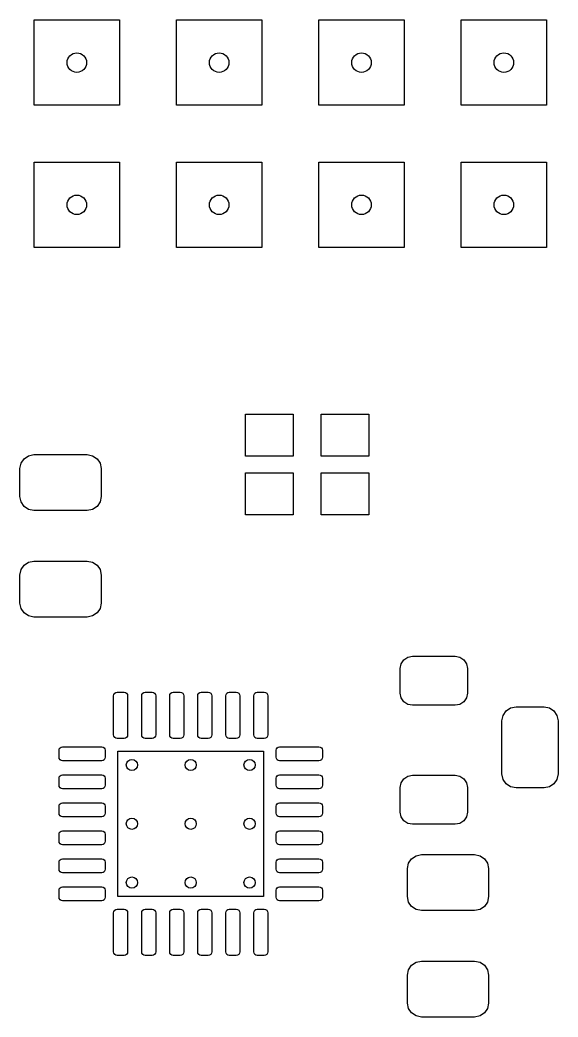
# Model space of a CAD drawing. Header units: inches. Extents: x -2.14 to 1.75, y 0.51 to 2.77.
# Drawn here: x -1.081 to -0.703, y 2.065 to 2.766 of the extents above; entities that cross this region are included whole.
import ezdxf

# ---------------------------------------------------------------- set-up
doc = ezdxf.new("R2010")
doc.units = ezdxf.units.IN
doc.header["$MEASUREMENT"] = 0
doc.layers.add('BLACK', color=250, linetype='CONTINUOUS')

msp = doc.modelspace()

# ---------------------------------------------------------------- linework, layer by layer
at = {"layer": 'BLACK', "linetype": 'CONTINUOUS'}
for p, q in [((-1.07079, 2.70642), (-1.07079, 2.76642)), ((-1.07079, 2.76642), (-1.01079, 2.76642)), ((-1.01079, 2.76642), (-1.01079, 2.70642)), ((-0.97079, 2.70642), (-0.97079, 2.76642)), ((-0.97079, 2.76642), (-0.91079, 2.76642)), ((-0.91079, 2.76642), (-0.91079, 2.70642)), ((-0.87079, 2.70642), (-0.87079, 2.76642)), ((-0.87079, 2.76642), (-0.81079, 2.76642)), ((-0.81079, 2.76642), (-0.81079, 2.70642)), ((-0.77079, 2.70642), (-0.77079, 2.76642)), ((-0.77079, 2.76642), (-0.71079, 2.76642)), ((-0.71079, 2.76642), (-0.71079, 2.70642)), ((-1.01079, 2.70642), (-1.07079, 2.70642)), ((-0.91079, 2.70642), (-0.97079, 2.70642)), ((-0.81079, 2.70642), (-0.87079, 2.70642)), ((-0.71079, 2.70642), (-0.77079, 2.70642)), ((-1.07079, 2.60642), (-1.07079, 2.66642)), ((-1.07079, 2.66642), (-1.01079, 2.66642)), ((-1.01079, 2.66642), (-1.01079, 2.60642)), ((-0.97079, 2.60642), (-0.97079, 2.66642)), ((-0.97079, 2.66642), (-0.91079, 2.66642)), ((-0.91079, 2.66642), (-0.91079, 2.60642)), ((-0.87079, 2.60642), (-0.87079, 2.66642)), ((-0.87079, 2.66642), (-0.81079, 2.66642)), ((-0.81079, 2.66642), (-0.81079, 2.60642)), ((-0.77079, 2.60642), (-0.77079, 2.66642)), ((-0.77079, 2.66642), (-0.71079, 2.66642)), ((-0.71079, 2.66642), (-0.71079, 2.60642)), ((-1.01079, 2.60642), (-1.07079, 2.60642)), ((-0.91079, 2.60642), (-0.97079, 2.60642)), ((-0.81079, 2.60642), (-0.87079, 2.60642)), ((-0.71079, 2.60642), (-0.77079, 2.60642)), ((-0.92228, 2.45984), (-0.92228, 2.48937)), ((-0.92228, 2.48937), (-0.88882, 2.48937)), ((-0.88882, 2.48937), (-0.88882, 2.45984)), ((-0.86913, 2.45984), (-0.86913, 2.48937)), ((-0.86913, 2.48937), (-0.83567, 2.48937)), ((-0.83567, 2.48937), (-0.83567, 2.45984)), ((-1.07467, 2.46008), (-1.07091, 2.46083)), ((-1.07091, 2.46083), (-1.0335, 2.46083)), ((-1.0335, 2.46083), (-1.02974, 2.46008)), ((-1.08075, 2.45098), (-1.08, 2.45475)), ((-1.08, 2.45475), (-1.07787, 2.45794)), ((-1.07787, 2.45794), (-1.07467, 2.46008)), ((-1.02974, 2.46008), (-1.02654, 2.45794)), ((-1.02654, 2.45794), (-1.02441, 2.45475)), ((-1.02441, 2.45475), (-1.02366, 2.45098)), ((-0.88882, 2.45984), (-0.92228, 2.45984)), ((-0.83567, 2.45984), (-0.86913, 2.45984)), ((-1.08075, 2.4313), (-1.08075, 2.45098)), ((-1.02366, 2.45098), (-1.02366, 2.4313)), ((-0.92228, 2.4185), (-0.92228, 2.44803)), ((-0.92228, 2.44803), (-0.88882, 2.44803)), ((-0.88882, 2.44803), (-0.88882, 2.4185)), ((-0.86913, 2.4185), (-0.86913, 2.44803)), ((-0.86913, 2.44803), (-0.83567, 2.44803)), ((-0.83567, 2.44803), (-0.83567, 2.4185)), ((-1.08, 2.42753), (-1.08075, 2.4313)), ((-1.07787, 2.42434), (-1.08, 2.42753)), ((-1.02441, 2.42753), (-1.02654, 2.42434)), ((-1.02366, 2.4313), (-1.02441, 2.42753)), ((-1.07467, 2.42221), (-1.07787, 2.42434)), ((-1.07091, 2.42146), (-1.07467, 2.42221)), ((-1.0335, 2.42146), (-1.07091, 2.42146)), ((-1.02974, 2.42221), (-1.0335, 2.42146)), ((-1.02654, 2.42434), (-1.02974, 2.42221)), ((-0.88882, 2.4185), (-0.92228, 2.4185)), ((-0.83567, 2.4185), (-0.86913, 2.4185)), ((-1.07787, 2.38314), (-1.07467, 2.38527)), ((-1.07467, 2.38527), (-1.07091, 2.38602)), ((-1.07091, 2.38602), (-1.0335, 2.38602)), ((-1.0335, 2.38602), (-1.02974, 2.38527)), ((-1.02974, 2.38527), (-1.02654, 2.38314)), ((-1.08075, 2.37618), (-1.08, 2.37995)), ((-1.08, 2.37995), (-1.07787, 2.38314)), ((-1.02654, 2.38314), (-1.02441, 2.37995)), ((-1.02441, 2.37995), (-1.02366, 2.37618)), ((-1.08075, 2.3565), (-1.08075, 2.37618)), ((-1.02366, 2.37618), (-1.02366, 2.3565)), ((-1.08, 2.35273), (-1.08075, 2.3565)), ((-1.02366, 2.3565), (-1.02441, 2.35273)), ((-1.07787, 2.34954), (-1.08, 2.35273)), ((-1.07467, 2.3474), (-1.07787, 2.34954)), ((-1.02654, 2.34954), (-1.02974, 2.3474)), ((-1.02441, 2.35273), (-1.02654, 2.34954)), ((-1.07091, 2.34665), (-1.07467, 2.3474)), ((-1.0335, 2.34665), (-1.07091, 2.34665)), ((-1.02974, 2.3474), (-1.0335, 2.34665)), ((-0.81362, 2.31044), (-0.81297, 2.31374)), ((-0.81297, 2.31374), (-0.8111, 2.31653)), ((-0.8111, 2.31653), (-0.80831, 2.3184)), ((-0.80831, 2.3184), (-0.80501, 2.31906)), ((-0.80501, 2.31906), (-0.77499, 2.31906)), ((-0.77499, 2.31906), (-0.77169, 2.3184)), ((-0.77169, 2.3184), (-0.7689, 2.31653)), ((-0.7689, 2.31653), (-0.76703, 2.31374)), ((-0.76703, 2.31374), (-0.76638, 2.31044)), ((-0.81362, 2.29322), (-0.81362, 2.31044)), ((-0.76638, 2.31044), (-0.76638, 2.29322)), ((-1.01473, 2.29228), (-1.0142, 2.29308)), ((-1.0142, 2.29308), (-1.0134, 2.29361)), ((-1.0134, 2.29361), (-1.01246, 2.2938)), ((-1.01246, 2.2938), (-1.00754, 2.2938)), ((-1.00754, 2.2938), (-1.0066, 2.29361)), ((-1.0066, 2.29361), (-1.0058, 2.29308)), ((-1.0058, 2.29308), (-1.00527, 2.29228)), ((-0.99505, 2.29228), (-0.99452, 2.29308)), ((-0.99452, 2.29308), (-0.99372, 2.29361)), ((-0.99372, 2.29361), (-0.99278, 2.2938)), ((-0.99278, 2.2938), (-0.98785, 2.2938)), ((-0.98785, 2.2938), (-0.98691, 2.29361)), ((-0.98691, 2.29361), (-0.98611, 2.29308)), ((-0.98611, 2.29308), (-0.98558, 2.29228)), ((-0.97536, 2.29228), (-0.97483, 2.29308)), ((-0.97483, 2.29308), (-0.97403, 2.29361)), ((-0.97403, 2.29361), (-0.97309, 2.2938)), ((-0.97309, 2.2938), (-0.96817, 2.2938)), ((-0.96817, 2.2938), (-0.96723, 2.29361)), ((-0.96723, 2.29361), (-0.96643, 2.29308)), ((-0.96643, 2.29308), (-0.9659, 2.29228)), ((-0.95568, 2.29228), (-0.95515, 2.29308)), ((-0.95515, 2.29308), (-0.95435, 2.29361)), ((-0.95435, 2.29361), (-0.95341, 2.2938)), ((-0.95341, 2.2938), (-0.94848, 2.2938)), ((-0.94848, 2.2938), (-0.94754, 2.29361)), ((-0.94754, 2.29361), (-0.94674, 2.29308)), ((-0.94674, 2.29308), (-0.94621, 2.29228)), ((-0.93599, 2.29228), (-0.93546, 2.29308)), ((-0.93546, 2.29308), (-0.93466, 2.29361)), ((-0.93466, 2.29361), (-0.93372, 2.2938)), ((-0.93372, 2.2938), (-0.9288, 2.2938)), ((-0.9288, 2.2938), (-0.92786, 2.29361)), ((-0.92786, 2.29361), (-0.92706, 2.29308)), ((-0.92706, 2.29308), (-0.92653, 2.29228)), ((-0.91631, 2.29228), (-0.91578, 2.29308)), ((-0.91578, 2.29308), (-0.91498, 2.29361)), ((-0.91498, 2.29361), (-0.91404, 2.2938)), ((-0.91404, 2.2938), (-0.90911, 2.2938)), ((-0.90911, 2.2938), (-0.90817, 2.29361)), ((-0.90817, 2.29361), (-0.90737, 2.29308)), ((-0.90737, 2.29308), (-0.90684, 2.29228)), ((-0.81297, 2.28992), (-0.81362, 2.29322)), ((-0.76638, 2.29322), (-0.76703, 2.28992)), ((-1.01492, 2.29134), (-1.01473, 2.29228)), ((-1.01492, 2.26378), (-1.01492, 2.29134)), ((-1.00527, 2.29228), (-1.00508, 2.29134)), ((-1.00508, 2.29134), (-1.00508, 2.26378)), ((-0.99524, 2.29134), (-0.99505, 2.29228)), ((-0.99524, 2.26378), (-0.99524, 2.29134)), ((-0.98558, 2.29228), (-0.98539, 2.29134)), ((-0.98539, 2.29134), (-0.98539, 2.26378)), ((-0.97555, 2.29134), (-0.97536, 2.29228)), ((-0.97555, 2.26378), (-0.97555, 2.29134)), ((-0.9659, 2.29228), (-0.96571, 2.29134)), ((-0.96571, 2.29134), (-0.96571, 2.26378)), ((-0.95587, 2.29134), (-0.95568, 2.29228)), ((-0.95587, 2.26378), (-0.95587, 2.29134)), ((-0.94621, 2.29228), (-0.94602, 2.29134)), ((-0.94602, 2.29134), (-0.94602, 2.26378)), ((-0.93618, 2.29134), (-0.93599, 2.29228)), ((-0.93618, 2.26378), (-0.93618, 2.29134)), ((-0.92653, 2.29228), (-0.92634, 2.29134)), ((-0.92634, 2.29134), (-0.92634, 2.26378)), ((-0.9165, 2.29134), (-0.91631, 2.29228)), ((-0.9165, 2.26378), (-0.9165, 2.29134)), ((-0.90684, 2.29228), (-0.90665, 2.29134)), ((-0.90665, 2.29134), (-0.90665, 2.26378)), ((-0.8111, 2.28713), (-0.81297, 2.28992)), ((-0.80831, 2.28526), (-0.8111, 2.28713)), ((-0.7689, 2.28713), (-0.77169, 2.28526)), ((-0.76703, 2.28992), (-0.7689, 2.28713)), ((-0.80501, 2.28461), (-0.80831, 2.28526)), ((-0.77499, 2.28461), (-0.80501, 2.28461)), ((-0.77169, 2.28526), (-0.77499, 2.28461)), ((-0.74134, 2.27747), (-0.7392, 2.28066)), ((-0.7392, 2.28066), (-0.73601, 2.28279)), ((-0.73601, 2.28279), (-0.73224, 2.28354)), ((-0.73224, 2.28354), (-0.71256, 2.28354)), ((-0.71256, 2.28354), (-0.70879, 2.28279)), ((-0.70879, 2.28279), (-0.7056, 2.28066)), ((-0.7056, 2.28066), (-0.70347, 2.27747)), ((-0.74209, 2.2737), (-0.74134, 2.27747)), ((-0.74209, 2.2363), (-0.74209, 2.2737)), ((-0.70347, 2.27747), (-0.70272, 2.2737)), ((-0.70272, 2.2737), (-0.70272, 2.2363)), ((-1.01473, 2.26284), (-1.01492, 2.26378)), ((-1.0142, 2.26204), (-1.01473, 2.26284)), ((-1.0134, 2.26151), (-1.0142, 2.26204)), ((-1.01246, 2.26132), (-1.0134, 2.26151)), ((-1.00754, 2.26132), (-1.01246, 2.26132)), ((-1.0066, 2.26151), (-1.00754, 2.26132)), ((-1.0058, 2.26204), (-1.0066, 2.26151)), ((-1.00527, 2.26284), (-1.0058, 2.26204)), ((-1.00508, 2.26378), (-1.00527, 2.26284)), ((-0.99505, 2.26284), (-0.99524, 2.26378)), ((-0.99452, 2.26204), (-0.99505, 2.26284)), ((-0.99372, 2.26151), (-0.99452, 2.26204)), ((-0.99278, 2.26132), (-0.99372, 2.26151)), ((-0.98785, 2.26132), (-0.99278, 2.26132)), ((-0.98691, 2.26151), (-0.98785, 2.26132)), ((-0.98611, 2.26204), (-0.98691, 2.26151)), ((-0.98558, 2.26284), (-0.98611, 2.26204)), ((-0.98539, 2.26378), (-0.98558, 2.26284)), ((-0.97536, 2.26284), (-0.97555, 2.26378)), ((-0.97483, 2.26204), (-0.97536, 2.26284)), ((-0.97403, 2.26151), (-0.97483, 2.26204)), ((-0.97309, 2.26132), (-0.97403, 2.26151)), ((-0.96817, 2.26132), (-0.97309, 2.26132)), ((-0.96723, 2.26151), (-0.96817, 2.26132)), ((-0.96643, 2.26204), (-0.96723, 2.26151)), ((-0.9659, 2.26284), (-0.96643, 2.26204)), ((-0.96571, 2.26378), (-0.9659, 2.26284)), ((-0.95568, 2.26284), (-0.95587, 2.26378)), ((-0.95515, 2.26204), (-0.95568, 2.26284)), ((-0.95435, 2.26151), (-0.95515, 2.26204)), ((-0.95341, 2.26132), (-0.95435, 2.26151)), ((-0.94848, 2.26132), (-0.95341, 2.26132)), ((-0.94754, 2.26151), (-0.94848, 2.26132)), ((-0.94674, 2.26204), (-0.94754, 2.26151)), ((-0.94621, 2.26284), (-0.94674, 2.26204)), ((-0.94602, 2.26378), (-0.94621, 2.26284)), ((-0.93599, 2.26284), (-0.93618, 2.26378)), ((-0.93546, 2.26204), (-0.93599, 2.26284)), ((-0.93466, 2.26151), (-0.93546, 2.26204)), ((-0.93372, 2.26132), (-0.93466, 2.26151)), ((-0.9288, 2.26132), (-0.93372, 2.26132)), ((-0.92786, 2.26151), (-0.9288, 2.26132)), ((-0.92706, 2.26204), (-0.92786, 2.26151)), ((-0.92653, 2.26284), (-0.92706, 2.26204)), ((-0.92634, 2.26378), (-0.92653, 2.26284)), ((-0.91631, 2.26284), (-0.9165, 2.26378)), ((-0.91578, 2.26204), (-0.91631, 2.26284)), ((-0.91498, 2.26151), (-0.91578, 2.26204)), ((-0.91404, 2.26132), (-0.91498, 2.26151)), ((-0.90911, 2.26132), (-0.91404, 2.26132)), ((-0.90817, 2.26151), (-0.90911, 2.26132)), ((-0.90737, 2.26204), (-0.90817, 2.26151)), ((-0.90684, 2.26284), (-0.90737, 2.26204)), ((-0.90665, 2.26378), (-0.90684, 2.26284)), ((-1.05331, 2.25295), (-1.05312, 2.25389)), ((-1.05331, 2.24803), (-1.05331, 2.25295)), ((-1.05312, 2.25389), (-1.05259, 2.25469)), ((-1.05259, 2.25469), (-1.05179, 2.25523)), ((-1.05179, 2.25523), (-1.05085, 2.25541)), ((-1.05085, 2.25541), (-1.02329, 2.25541)), ((-1.02329, 2.25541), (-1.02235, 2.25523)), ((-1.02235, 2.25523), (-1.02155, 2.25469)), ((-1.02155, 2.25469), (-1.02101, 2.25389)), ((-1.02101, 2.25389), (-1.02083, 2.25295)), ((-1.02083, 2.25295), (-1.02083, 2.24803)), ((-1.01197, 2.1501), (-1.01197, 2.25246)), ((-1.01197, 2.25246), (-0.90961, 2.25246)), ((-0.90961, 2.25246), (-0.90961, 2.1501)), ((-0.90075, 2.25295), (-0.90056, 2.25389)), ((-0.90075, 2.24803), (-0.90075, 2.25295)), ((-0.90056, 2.25389), (-0.90003, 2.25469)), ((-0.90003, 2.25469), (-0.89923, 2.25523)), ((-0.89923, 2.25523), (-0.89829, 2.25541)), ((-0.89829, 2.25541), (-0.87073, 2.25541)), ((-0.87073, 2.25541), (-0.86979, 2.25523)), ((-0.86979, 2.25523), (-0.86899, 2.25469)), ((-0.86899, 2.25469), (-0.86846, 2.25389)), ((-0.86846, 2.25389), (-0.86827, 2.25295)), ((-0.86827, 2.25295), (-0.86827, 2.24803)), ((-1.05312, 2.24709), (-1.05331, 2.24803)), ((-1.05259, 2.24629), (-1.05312, 2.24709)), ((-1.05179, 2.24576), (-1.05259, 2.24629)), ((-1.05085, 2.24557), (-1.05179, 2.24576)), ((-1.02329, 2.24557), (-1.05085, 2.24557)), ((-1.02235, 2.24576), (-1.02329, 2.24557)), ((-1.02155, 2.24629), (-1.02235, 2.24576)), ((-1.02101, 2.24709), (-1.02155, 2.24629)), ((-1.02083, 2.24803), (-1.02101, 2.24709)), ((-0.90056, 2.24709), (-0.90075, 2.24803)), ((-0.90003, 2.24629), (-0.90056, 2.24709)), ((-0.89923, 2.24576), (-0.90003, 2.24629)), ((-0.89829, 2.24557), (-0.89923, 2.24576)), ((-0.87073, 2.24557), (-0.89829, 2.24557)), ((-0.86979, 2.24576), (-0.87073, 2.24557)), ((-0.86899, 2.24629), (-0.86979, 2.24576)), ((-0.86846, 2.24709), (-0.86899, 2.24629)), ((-0.86827, 2.24803), (-0.86846, 2.24709)), ((-0.74134, 2.23253), (-0.74209, 2.2363)), ((-0.70272, 2.2363), (-0.70347, 2.23253)), ((-1.05331, 2.23327), (-1.05312, 2.23421)), ((-1.05331, 2.22835), (-1.05331, 2.23327)), ((-1.05312, 2.23421), (-1.05259, 2.23501)), ((-1.05259, 2.23501), (-1.05179, 2.23554)), ((-1.05179, 2.23554), (-1.05085, 2.23573)), ((-1.05085, 2.23573), (-1.02329, 2.23573)), ((-1.02329, 2.23573), (-1.02235, 2.23554)), ((-1.02235, 2.23554), (-1.02155, 2.23501)), ((-1.02155, 2.23501), (-1.02101, 2.23421)), ((-1.02101, 2.23421), (-1.02083, 2.23327)), ((-1.02083, 2.23327), (-1.02083, 2.22835)), ((-0.90075, 2.23327), (-0.90056, 2.23421)), ((-0.90075, 2.22835), (-0.90075, 2.23327)), ((-0.90056, 2.23421), (-0.90003, 2.23501)), ((-0.90003, 2.23501), (-0.89923, 2.23554)), ((-0.89923, 2.23554), (-0.89829, 2.23573)), ((-0.89829, 2.23573), (-0.87073, 2.23573)), ((-0.87073, 2.23573), (-0.86979, 2.23554)), ((-0.86979, 2.23554), (-0.86899, 2.23501)), ((-0.86899, 2.23501), (-0.86846, 2.23421)), ((-0.86846, 2.23421), (-0.86827, 2.23327)), ((-0.86827, 2.23327), (-0.86827, 2.22835)), ((-0.81362, 2.22678), (-0.81297, 2.23008)), ((-0.81297, 2.23008), (-0.8111, 2.23287)), ((-0.8111, 2.23287), (-0.80831, 2.23474)), ((-0.80831, 2.23474), (-0.80501, 2.23539)), ((-0.80501, 2.23539), (-0.77499, 2.23539)), ((-0.77499, 2.23539), (-0.77169, 2.23474)), ((-0.77169, 2.23474), (-0.7689, 2.23287)), ((-0.7689, 2.23287), (-0.76703, 2.23008)), ((-0.76703, 2.23008), (-0.76638, 2.22678)), ((-0.7392, 2.22934), (-0.74134, 2.23253)), ((-0.73601, 2.22721), (-0.7392, 2.22934)), ((-0.7056, 2.22934), (-0.70879, 2.22721)), ((-0.70347, 2.23253), (-0.7056, 2.22934)), ((-1.05312, 2.2274), (-1.05331, 2.22835)), ((-1.05259, 2.22661), (-1.05312, 2.2274)), ((-1.05179, 2.22607), (-1.05259, 2.22661)), ((-1.05085, 2.22589), (-1.05179, 2.22607)), ((-1.02329, 2.22589), (-1.05085, 2.22589)), ((-1.02235, 2.22607), (-1.02329, 2.22589)), ((-1.02155, 2.22661), (-1.02235, 2.22607)), ((-1.02101, 2.2274), (-1.02155, 2.22661)), ((-1.02083, 2.22835), (-1.02101, 2.2274)), ((-0.90056, 2.2274), (-0.90075, 2.22835)), ((-0.90003, 2.22661), (-0.90056, 2.2274)), ((-0.89923, 2.22607), (-0.90003, 2.22661)), ((-0.89829, 2.22589), (-0.89923, 2.22607)), ((-0.87073, 2.22589), (-0.89829, 2.22589)), ((-0.86979, 2.22607), (-0.87073, 2.22589)), ((-0.86899, 2.22661), (-0.86979, 2.22607)), ((-0.86846, 2.2274), (-0.86899, 2.22661)), ((-0.86827, 2.22835), (-0.86846, 2.2274)), ((-0.81362, 2.20956), (-0.81362, 2.22678)), ((-0.76638, 2.22678), (-0.76638, 2.20956)), ((-0.73224, 2.22646), (-0.73601, 2.22721)), ((-0.71256, 2.22646), (-0.73224, 2.22646)), ((-0.70879, 2.22721), (-0.71256, 2.22646)), ((-1.05312, 2.21452), (-1.05259, 2.21532)), ((-1.05259, 2.21532), (-1.05179, 2.21586)), ((-1.05179, 2.21586), (-1.05085, 2.21604)), ((-1.05085, 2.21604), (-1.02329, 2.21604)), ((-1.02329, 2.21604), (-1.02235, 2.21586)), ((-1.02235, 2.21586), (-1.02155, 2.21532)), ((-1.02155, 2.21532), (-1.02101, 2.21452)), ((-0.90056, 2.21452), (-0.90003, 2.21532)), ((-0.90003, 2.21532), (-0.89923, 2.21586)), ((-0.89923, 2.21586), (-0.89829, 2.21604)), ((-0.89829, 2.21604), (-0.87073, 2.21604)), ((-0.87073, 2.21604), (-0.86979, 2.21586)), ((-0.86979, 2.21586), (-0.86899, 2.21532)), ((-0.86899, 2.21532), (-0.86846, 2.21452)), ((-1.05331, 2.21358), (-1.05312, 2.21452)), ((-1.05331, 2.20866), (-1.05331, 2.21358)), ((-1.05312, 2.20772), (-1.05331, 2.20866)), ((-1.02101, 2.21452), (-1.02083, 2.21358)), ((-1.02083, 2.20866), (-1.02101, 2.20772)), ((-1.02083, 2.21358), (-1.02083, 2.20866)), ((-0.90075, 2.21358), (-0.90056, 2.21452)), ((-0.90075, 2.20866), (-0.90075, 2.21358)), ((-0.90056, 2.20772), (-0.90075, 2.20866)), ((-0.86846, 2.21452), (-0.86827, 2.21358)), ((-0.86827, 2.20866), (-0.86846, 2.20772)), ((-0.86827, 2.21358), (-0.86827, 2.20866)), ((-0.81297, 2.20626), (-0.81362, 2.20956)), ((-0.76638, 2.20956), (-0.76703, 2.20626)), ((-1.05259, 2.20692), (-1.05312, 2.20772)), ((-1.05179, 2.20639), (-1.05259, 2.20692)), ((-1.05085, 2.2062), (-1.05179, 2.20639)), ((-1.02329, 2.2062), (-1.05085, 2.2062)), ((-1.02235, 2.20639), (-1.02329, 2.2062)), ((-1.02155, 2.20692), (-1.02235, 2.20639)), ((-1.02101, 2.20772), (-1.02155, 2.20692)), ((-0.90003, 2.20692), (-0.90056, 2.20772)), ((-0.89923, 2.20639), (-0.90003, 2.20692)), ((-0.89829, 2.2062), (-0.89923, 2.20639)), ((-0.87073, 2.2062), (-0.89829, 2.2062)), ((-0.86979, 2.20639), (-0.87073, 2.2062)), ((-0.86899, 2.20692), (-0.86979, 2.20639)), ((-0.86846, 2.20772), (-0.86899, 2.20692)), ((-0.8111, 2.20347), (-0.81297, 2.20626)), ((-0.80831, 2.2016), (-0.8111, 2.20347)), ((-0.80501, 2.20094), (-0.80831, 2.2016)), ((-0.77169, 2.2016), (-0.77499, 2.20094)), ((-0.7689, 2.20347), (-0.77169, 2.2016)), ((-0.76703, 2.20626), (-0.7689, 2.20347)), ((-1.05331, 2.1939), (-1.05312, 2.19484)), ((-1.05312, 2.19484), (-1.05259, 2.19564)), ((-1.05259, 2.19564), (-1.05179, 2.19617)), ((-1.05179, 2.19617), (-1.05085, 2.19636)), ((-1.05085, 2.19636), (-1.02329, 2.19636)), ((-1.02329, 2.19636), (-1.02235, 2.19617)), ((-1.02235, 2.19617), (-1.02155, 2.19564)), ((-1.02155, 2.19564), (-1.02101, 2.19484)), ((-1.02101, 2.19484), (-1.02083, 2.1939)), ((-0.90075, 2.1939), (-0.90056, 2.19484)), ((-0.90056, 2.19484), (-0.90003, 2.19564)), ((-0.90003, 2.19564), (-0.89923, 2.19617)), ((-0.89923, 2.19617), (-0.89829, 2.19636)), ((-0.89829, 2.19636), (-0.87073, 2.19636)), ((-0.87073, 2.19636), (-0.86979, 2.19617)), ((-0.86979, 2.19617), (-0.86899, 2.19564)), ((-0.86899, 2.19564), (-0.86846, 2.19484)), ((-0.86846, 2.19484), (-0.86827, 2.1939)), ((-0.77499, 2.20094), (-0.80501, 2.20094)), ((-1.05331, 2.18898), (-1.05331, 2.1939)), ((-1.05312, 2.18803), (-1.05331, 2.18898)), ((-1.05259, 2.18724), (-1.05312, 2.18803)), ((-1.05179, 2.1867), (-1.05259, 2.18724)), ((-1.02155, 2.18724), (-1.02235, 2.1867)), ((-1.02101, 2.18803), (-1.02155, 2.18724)), ((-1.02083, 2.18898), (-1.02101, 2.18803)), ((-1.02083, 2.1939), (-1.02083, 2.18898)), ((-0.90075, 2.18898), (-0.90075, 2.1939)), ((-0.90056, 2.18803), (-0.90075, 2.18898)), ((-0.90003, 2.18724), (-0.90056, 2.18803)), ((-0.89923, 2.1867), (-0.90003, 2.18724)), ((-0.86899, 2.18724), (-0.86979, 2.1867)), ((-0.86846, 2.18803), (-0.86899, 2.18724)), ((-0.86827, 2.18898), (-0.86846, 2.18803)), ((-0.86827, 2.1939), (-0.86827, 2.18898)), ((-1.05085, 2.18652), (-1.05179, 2.1867)), ((-1.02329, 2.18652), (-1.05085, 2.18652)), ((-1.02235, 2.1867), (-1.02329, 2.18652)), ((-0.89829, 2.18652), (-0.89923, 2.1867)), ((-0.87073, 2.18652), (-0.89829, 2.18652)), ((-0.86979, 2.1867), (-0.87073, 2.18652)), ((-1.05331, 2.17421), (-1.05312, 2.17515)), ((-1.05331, 2.16929), (-1.05331, 2.17421)), ((-1.05312, 2.17515), (-1.05259, 2.17595)), ((-1.05259, 2.17595), (-1.05179, 2.17649)), ((-1.05179, 2.17649), (-1.05085, 2.17667)), ((-1.05085, 2.17667), (-1.02329, 2.17667)), ((-1.02329, 2.17667), (-1.02235, 2.17649)), ((-1.02235, 2.17649), (-1.02155, 2.17595)), ((-1.02155, 2.17595), (-1.02101, 2.17515)), ((-1.02101, 2.17515), (-1.02083, 2.17421)), ((-1.02083, 2.17421), (-1.02083, 2.16929)), ((-0.90075, 2.17421), (-0.90056, 2.17515)), ((-0.90075, 2.16929), (-0.90075, 2.17421)), ((-0.90056, 2.17515), (-0.90003, 2.17595)), ((-0.90003, 2.17595), (-0.89923, 2.17649)), ((-0.89923, 2.17649), (-0.89829, 2.17667)), ((-0.89829, 2.17667), (-0.87073, 2.17667)), ((-0.87073, 2.17667), (-0.86979, 2.17649)), ((-0.86979, 2.17649), (-0.86899, 2.17595)), ((-0.86899, 2.17595), (-0.86846, 2.17515)), ((-0.86846, 2.17515), (-0.86827, 2.17421)), ((-0.86827, 2.17421), (-0.86827, 2.16929)), ((-0.80854, 2.16974), (-0.80779, 2.17351)), ((-0.80779, 2.17351), (-0.80566, 2.1767)), ((-0.80566, 2.1767), (-0.80247, 2.17884)), ((-0.80247, 2.17884), (-0.7987, 2.17959)), ((-0.7987, 2.17959), (-0.7613, 2.17959)), ((-0.7613, 2.17959), (-0.75753, 2.17884)), ((-0.75753, 2.17884), (-0.75434, 2.1767)), ((-0.75434, 2.1767), (-0.75221, 2.17351)), ((-0.75221, 2.17351), (-0.75146, 2.16974)), ((-1.05312, 2.16835), (-1.05331, 2.16929)), ((-1.05259, 2.16755), (-1.05312, 2.16835)), ((-1.05179, 2.16702), (-1.05259, 2.16755)), ((-1.05085, 2.16683), (-1.05179, 2.16702)), ((-1.02329, 2.16683), (-1.05085, 2.16683)), ((-1.02235, 2.16702), (-1.02329, 2.16683)), ((-1.02155, 2.16755), (-1.02235, 2.16702)), ((-1.02101, 2.16835), (-1.02155, 2.16755)), ((-1.02083, 2.16929), (-1.02101, 2.16835)), ((-0.90056, 2.16835), (-0.90075, 2.16929)), ((-0.90003, 2.16755), (-0.90056, 2.16835)), ((-0.89923, 2.16702), (-0.90003, 2.16755)), ((-0.89829, 2.16683), (-0.89923, 2.16702)), ((-0.87073, 2.16683), (-0.89829, 2.16683)), ((-0.86979, 2.16702), (-0.87073, 2.16683)), ((-0.86899, 2.16755), (-0.86979, 2.16702)), ((-0.86846, 2.16835), (-0.86899, 2.16755)), ((-0.86827, 2.16929), (-0.86846, 2.16835)), ((-0.80854, 2.15006), (-0.80854, 2.16974)), ((-0.75146, 2.16974), (-0.75146, 2.15006)), ((-1.05331, 2.15453), (-1.05312, 2.15547)), ((-1.05331, 2.14961), (-1.05331, 2.15453)), ((-1.05312, 2.15547), (-1.05259, 2.15627)), ((-1.05259, 2.15627), (-1.05179, 2.1568)), ((-1.05179, 2.1568), (-1.05085, 2.15699)), ((-1.05085, 2.15699), (-1.02329, 2.15699)), ((-1.02329, 2.15699), (-1.02235, 2.1568)), ((-1.02235, 2.1568), (-1.02155, 2.15627)), ((-1.02155, 2.15627), (-1.02101, 2.15547)), ((-1.02101, 2.15547), (-1.02083, 2.15453)), ((-1.02083, 2.15453), (-1.02083, 2.14961)), ((-0.90075, 2.15453), (-0.90056, 2.15547)), ((-0.90075, 2.14961), (-0.90075, 2.15453)), ((-0.90056, 2.15547), (-0.90003, 2.15627)), ((-0.90003, 2.15627), (-0.89923, 2.1568)), ((-0.89923, 2.1568), (-0.89829, 2.15699)), ((-0.89829, 2.15699), (-0.87073, 2.15699)), ((-0.87073, 2.15699), (-0.86979, 2.1568)), ((-0.86979, 2.1568), (-0.86899, 2.15627)), ((-0.86899, 2.15627), (-0.86846, 2.15547)), ((-0.86846, 2.15547), (-0.86827, 2.15453)), ((-0.86827, 2.15453), (-0.86827, 2.14961)), ((-1.05312, 2.14866), (-1.05331, 2.14961)), ((-1.05259, 2.14787), (-1.05312, 2.14866)), ((-1.05179, 2.14733), (-1.05259, 2.14787)), ((-1.05085, 2.14715), (-1.05179, 2.14733)), ((-1.02329, 2.14715), (-1.05085, 2.14715)), ((-1.02235, 2.14733), (-1.02329, 2.14715)), ((-1.02155, 2.14787), (-1.02235, 2.14733)), ((-1.02101, 2.14866), (-1.02155, 2.14787)), ((-1.02083, 2.14961), (-1.02101, 2.14866)), ((-0.90961, 2.1501), (-1.01197, 2.1501)), ((-0.90056, 2.14866), (-0.90075, 2.14961)), ((-0.90003, 2.14787), (-0.90056, 2.14866)), ((-0.89923, 2.14733), (-0.90003, 2.14787)), ((-0.89829, 2.14715), (-0.89923, 2.14733)), ((-0.87073, 2.14715), (-0.89829, 2.14715)), ((-0.86979, 2.14733), (-0.87073, 2.14715)), ((-0.86899, 2.14787), (-0.86979, 2.14733)), ((-0.86846, 2.14866), (-0.86899, 2.14787)), ((-0.86827, 2.14961), (-0.86846, 2.14866)), ((-0.80779, 2.14629), (-0.80854, 2.15006)), ((-0.80566, 2.1431), (-0.80779, 2.14629)), ((-0.75221, 2.14629), (-0.75434, 2.1431)), ((-0.75146, 2.15006), (-0.75221, 2.14629)), ((-1.01492, 2.13878), (-1.01473, 2.13972)), ((-1.01492, 2.11122), (-1.01492, 2.13878)), ((-1.01473, 2.13972), (-1.0142, 2.14052)), ((-1.0142, 2.14052), (-1.0134, 2.14105)), ((-1.0134, 2.14105), (-1.01246, 2.14124)), ((-1.01246, 2.14124), (-1.00754, 2.14124)), ((-1.00754, 2.14124), (-1.0066, 2.14105)), ((-1.0066, 2.14105), (-1.0058, 2.14052)), ((-1.0058, 2.14052), (-1.00527, 2.13972)), ((-1.00527, 2.13972), (-1.00508, 2.13878)), ((-1.00508, 2.13878), (-1.00508, 2.11122)), ((-0.99524, 2.13878), (-0.99505, 2.13972)), ((-0.99524, 2.11122), (-0.99524, 2.13878)), ((-0.99505, 2.13972), (-0.99452, 2.14052)), ((-0.99452, 2.14052), (-0.99372, 2.14105)), ((-0.99372, 2.14105), (-0.99278, 2.14124)), ((-0.99278, 2.14124), (-0.98785, 2.14124)), ((-0.98785, 2.14124), (-0.98691, 2.14105)), ((-0.98691, 2.14105), (-0.98611, 2.14052)), ((-0.98611, 2.14052), (-0.98558, 2.13972)), ((-0.98558, 2.13972), (-0.98539, 2.13878)), ((-0.98539, 2.13878), (-0.98539, 2.11122)), ((-0.97555, 2.13878), (-0.97536, 2.13972)), ((-0.97555, 2.11122), (-0.97555, 2.13878)), ((-0.97536, 2.13972), (-0.97483, 2.14052)), ((-0.97483, 2.14052), (-0.97403, 2.14105)), ((-0.97403, 2.14105), (-0.97309, 2.14124)), ((-0.97309, 2.14124), (-0.96817, 2.14124)), ((-0.96817, 2.14124), (-0.96723, 2.14105)), ((-0.96723, 2.14105), (-0.96643, 2.14052)), ((-0.96643, 2.14052), (-0.9659, 2.13972)), ((-0.9659, 2.13972), (-0.96571, 2.13878)), ((-0.96571, 2.13878), (-0.96571, 2.11122)), ((-0.95587, 2.13878), (-0.95568, 2.13972)), ((-0.95587, 2.11122), (-0.95587, 2.13878)), ((-0.95568, 2.13972), (-0.95515, 2.14052)), ((-0.95515, 2.14052), (-0.95435, 2.14105)), ((-0.95435, 2.14105), (-0.95341, 2.14124)), ((-0.95341, 2.14124), (-0.94848, 2.14124)), ((-0.94848, 2.14124), (-0.94754, 2.14105)), ((-0.94754, 2.14105), (-0.94674, 2.14052)), ((-0.94674, 2.14052), (-0.94621, 2.13972)), ((-0.94621, 2.13972), (-0.94602, 2.13878)), ((-0.94602, 2.13878), (-0.94602, 2.11122)), ((-0.93618, 2.13878), (-0.93599, 2.13972)), ((-0.93618, 2.11122), (-0.93618, 2.13878)), ((-0.93599, 2.13972), (-0.93546, 2.14052)), ((-0.93546, 2.14052), (-0.93466, 2.14105)), ((-0.93466, 2.14105), (-0.93372, 2.14124)), ((-0.93372, 2.14124), (-0.9288, 2.14124)), ((-0.9288, 2.14124), (-0.92786, 2.14105)), ((-0.92786, 2.14105), (-0.92706, 2.14052)), ((-0.92706, 2.14052), (-0.92653, 2.13972)), ((-0.92653, 2.13972), (-0.92634, 2.13878)), ((-0.92634, 2.13878), (-0.92634, 2.11122)), ((-0.9165, 2.13878), (-0.91631, 2.13972)), ((-0.9165, 2.11122), (-0.9165, 2.13878)), ((-0.91631, 2.13972), (-0.91578, 2.14052)), ((-0.91578, 2.14052), (-0.91498, 2.14105)), ((-0.91498, 2.14105), (-0.91404, 2.14124)), ((-0.91404, 2.14124), (-0.90911, 2.14124)), ((-0.90911, 2.14124), (-0.90817, 2.14105)), ((-0.90817, 2.14105), (-0.90737, 2.14052)), ((-0.90737, 2.14052), (-0.90684, 2.13972)), ((-0.90684, 2.13972), (-0.90665, 2.13878)), ((-0.90665, 2.13878), (-0.90665, 2.11122)), ((-0.80247, 2.14097), (-0.80566, 2.1431)), ((-0.7987, 2.14022), (-0.80247, 2.14097)), ((-0.7613, 2.14022), (-0.7987, 2.14022)), ((-0.75753, 2.14097), (-0.7613, 2.14022)), ((-0.75434, 2.1431), (-0.75753, 2.14097)), ((-1.01473, 2.11028), (-1.01492, 2.11122)), ((-1.0142, 2.10948), (-1.01473, 2.11028)), ((-1.00527, 2.11028), (-1.0058, 2.10948)), ((-1.00508, 2.11122), (-1.00527, 2.11028)), ((-0.99505, 2.11028), (-0.99524, 2.11122)), ((-0.99452, 2.10948), (-0.99505, 2.11028)), ((-0.98558, 2.11028), (-0.98611, 2.10948)), ((-0.98539, 2.11122), (-0.98558, 2.11028)), ((-0.97536, 2.11028), (-0.97555, 2.11122)), ((-0.97483, 2.10948), (-0.97536, 2.11028)), ((-0.9659, 2.11028), (-0.96643, 2.10948)), ((-0.96571, 2.11122), (-0.9659, 2.11028)), ((-0.95568, 2.11028), (-0.95587, 2.11122)), ((-0.95515, 2.10948), (-0.95568, 2.11028)), ((-0.94621, 2.11028), (-0.94674, 2.10948)), ((-0.94602, 2.11122), (-0.94621, 2.11028)), ((-0.93599, 2.11028), (-0.93618, 2.11122)), ((-0.93546, 2.10948), (-0.93599, 2.11028)), ((-0.92653, 2.11028), (-0.92706, 2.10948)), ((-0.92634, 2.11122), (-0.92653, 2.11028)), ((-0.91631, 2.11028), (-0.9165, 2.11122)), ((-0.91578, 2.10948), (-0.91631, 2.11028)), ((-0.90684, 2.11028), (-0.90737, 2.10948)), ((-0.90665, 2.11122), (-0.90684, 2.11028)), ((-1.0134, 2.10895), (-1.0142, 2.10948)), ((-1.01246, 2.10876), (-1.0134, 2.10895)), ((-1.00754, 2.10876), (-1.01246, 2.10876)), ((-1.0066, 2.10895), (-1.00754, 2.10876)), ((-1.0058, 2.10948), (-1.0066, 2.10895)), ((-0.99372, 2.10895), (-0.99452, 2.10948)), ((-0.99278, 2.10876), (-0.99372, 2.10895)), ((-0.98785, 2.10876), (-0.99278, 2.10876)), ((-0.98691, 2.10895), (-0.98785, 2.10876)), ((-0.98611, 2.10948), (-0.98691, 2.10895)), ((-0.97403, 2.10895), (-0.97483, 2.10948)), ((-0.97309, 2.10876), (-0.97403, 2.10895)), ((-0.96817, 2.10876), (-0.97309, 2.10876)), ((-0.96723, 2.10895), (-0.96817, 2.10876)), ((-0.96643, 2.10948), (-0.96723, 2.10895)), ((-0.95435, 2.10895), (-0.95515, 2.10948)), ((-0.95341, 2.10876), (-0.95435, 2.10895)), ((-0.94848, 2.10876), (-0.95341, 2.10876)), ((-0.94754, 2.10895), (-0.94848, 2.10876)), ((-0.94674, 2.10948), (-0.94754, 2.10895)), ((-0.93466, 2.10895), (-0.93546, 2.10948)), ((-0.93372, 2.10876), (-0.93466, 2.10895)), ((-0.9288, 2.10876), (-0.93372, 2.10876)), ((-0.92786, 2.10895), (-0.9288, 2.10876)), ((-0.92706, 2.10948), (-0.92786, 2.10895)), ((-0.91498, 2.10895), (-0.91578, 2.10948)), ((-0.91404, 2.10876), (-0.91498, 2.10895)), ((-0.90911, 2.10876), (-0.91404, 2.10876)), ((-0.90817, 2.10895), (-0.90911, 2.10876)), ((-0.90737, 2.10948), (-0.90817, 2.10895)), ((-0.80566, 2.1019), (-0.80247, 2.10403)), ((-0.80247, 2.10403), (-0.7987, 2.10478)), ((-0.7987, 2.10478), (-0.7613, 2.10478)), ((-0.7613, 2.10478), (-0.75753, 2.10403)), ((-0.75753, 2.10403), (-0.75434, 2.1019)), ((-0.80854, 2.09494), (-0.80779, 2.09871)), ((-0.80779, 2.09871), (-0.80566, 2.1019)), ((-0.75434, 2.1019), (-0.75221, 2.09871)), ((-0.75221, 2.09871), (-0.75146, 2.09494)), ((-0.80854, 2.07526), (-0.80854, 2.09494)), ((-0.75146, 2.09494), (-0.75146, 2.07526)), ((-0.80779, 2.07149), (-0.80854, 2.07526)), ((-0.75146, 2.07526), (-0.75221, 2.07149)), ((-0.80566, 2.0683), (-0.80779, 2.07149)), ((-0.80247, 2.06616), (-0.80566, 2.0683)), ((-0.75434, 2.0683), (-0.75753, 2.06616)), ((-0.75221, 2.07149), (-0.75434, 2.0683)), ((-0.7987, 2.06541), (-0.80247, 2.06616)), ((-0.7613, 2.06541), (-0.7987, 2.06541)), ((-0.75753, 2.06616), (-0.7613, 2.06541))]:
    msp.add_line(p, q, dxfattribs=at)
at = {"layer": 'BLACK'}
for centre, radius in [((-1.04079, 2.73642), 0.00689), ((-0.94079, 2.73642), 0.00689), ((-0.84079, 2.73642), 0.00689), ((-0.74079, 2.73642), 0.00689), ((-1.04079, 2.63642), 0.00689), ((-0.94079, 2.63642), 0.00689), ((-0.84079, 2.63642), 0.00689), ((-0.74079, 2.63642), 0.00689), ((-1.00213, 2.24262), 0.00394), ((-1.00213, 2.24262), 0.00394), ((-0.96079, 2.24262), 0.00394), ((-0.96079, 2.24262), 0.00394), ((-0.91945, 2.24262), 0.00394), ((-0.91945, 2.24262), 0.00394), ((-1.00213, 2.20128), 0.00394), ((-1.00213, 2.20128), 0.00394), ((-0.96079, 2.20128), 0.00394), ((-0.96079, 2.20128), 0.00394), ((-0.91945, 2.20128), 0.00394), ((-0.91945, 2.20128), 0.00394), ((-1.00213, 2.15994), 0.00394), ((-1.00213, 2.15994), 0.00394), ((-0.96079, 2.15994), 0.00394), ((-0.96079, 2.15994), 0.00394), ((-0.91945, 2.15994), 0.00394), ((-0.91945, 2.15994), 0.00394)]:
    msp.add_circle(centre, radius, dxfattribs=at)
at = {"layer": 'WHITE'}
for centre in [(-1.04079, 2.73642), (-0.94079, 2.73642), (-0.84079, 2.73642), (-0.74079, 2.73642), (-1.04079, 2.63642), (-0.94079, 2.63642), (-0.84079, 2.63642), (-0.74079, 2.63642)]:
    msp.add_circle(centre, 0.00689, dxfattribs=at)

doc.saveas('drawing.dxf')
